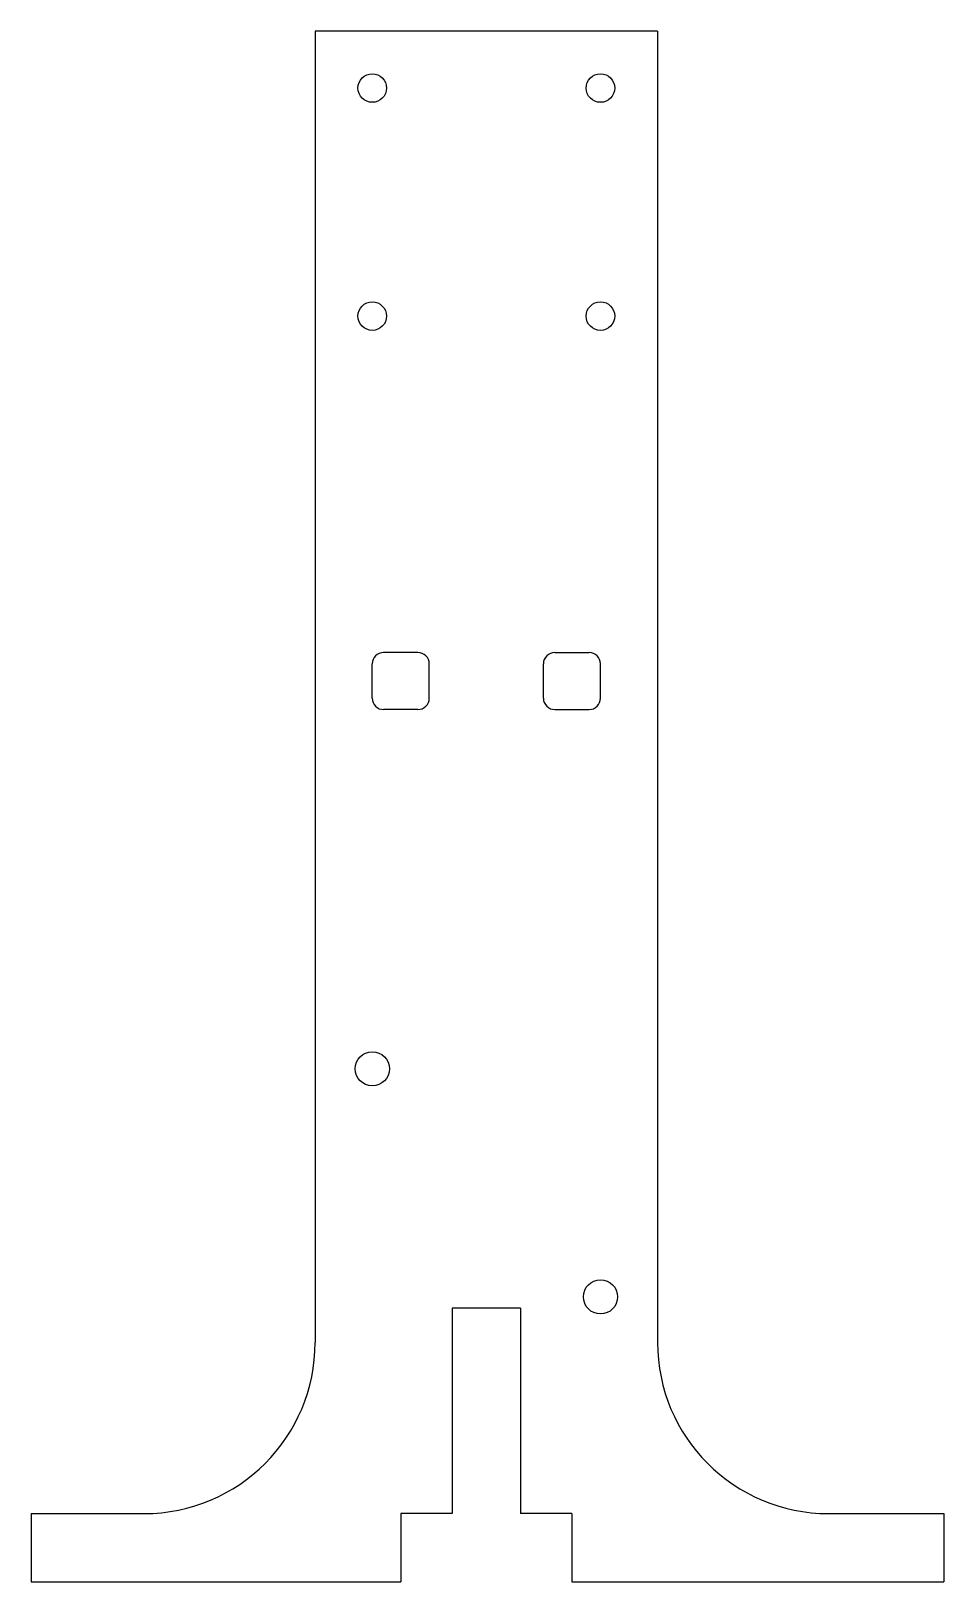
# Model space of a CAD drawing. Extents: x -90 to -10, y 0 to 136.
import ezdxf

# ---------------------------------------------------------------- set-up
doc = ezdxf.new("R2010")
doc.units = 0
doc.layers.add('VISIBLE', color=7, linetype='CONTINUOUS')

msp = doc.modelspace()

# ---------------------------------------------------------------- linework, layer by layer
at = {"layer": 'VISIBLE'}
for p, q in [((-35, 136), (-65, 136)), ((-65, 136), (-65, 21)), ((-35, 136), (-35, 21)), ((-60, 77.5), (-60, 80.5)), ((-56, 81.5), (-59, 81.5)), ((-55, 77.5), (-55, 80.5)), ((-45, 77.5), (-45, 80.5)), ((-44, 81.5), (-41, 81.5)), ((-40, 77.5), (-40, 80.5)), ((-56, 76.5), (-59, 76.5)), ((-44, 76.5), (-41, 76.5)), ((-53, 24), (-53, 6)), ((-47, 24), (-53, 24)), ((-47, 24), (-47, 6)), ((-89.9, 6), (-80, 6)), ((-89.9, 6), (-89.9, 0)), ((-57.5, 6), (-57.5, 0)), ((-53, 6), (-57.5, 6)), ((-42.5, 6), (-47, 6)), ((-42.5, 6), (-42.5, 0)), ((-20, 6), (-9.9, 6)), ((-9.9, 6), (-9.9, 0)), ((-89.9, 0), (-57.5, 0)), ((-42.5, 0), (-9.9, 0))]:
    msp.add_line(p, q, dxfattribs=at)
for centre, radius in [((-60, 131), 1.25), ((-40, 131), 1.25), ((-60, 111), 1.25), ((-40, 111), 1.25), ((-60, 45), 1.5), ((-40, 25), 1.5)]:
    msp.add_circle(centre, radius, dxfattribs=at)
for centre, radius, start, end in [((-59, 80.5), 1, 90, 180), ((-56, 80.5), 1, 0, 90), ((-44, 80.5), 1, 90, 180), ((-41, 80.5), 1, 0, 90), ((-59, 77.5), 1, 180, 270), ((-56, 77.5), 1, 270, 0), ((-44, 77.5), 1, 180, 270), ((-41, 77.5), 1, 270, 0), ((-80, 21), 15, 270, 0), ((-20, 21), 15, 180, 270)]:
    msp.add_arc(centre, radius, start, end, dxfattribs=at)

doc.saveas('drawing.dxf')
